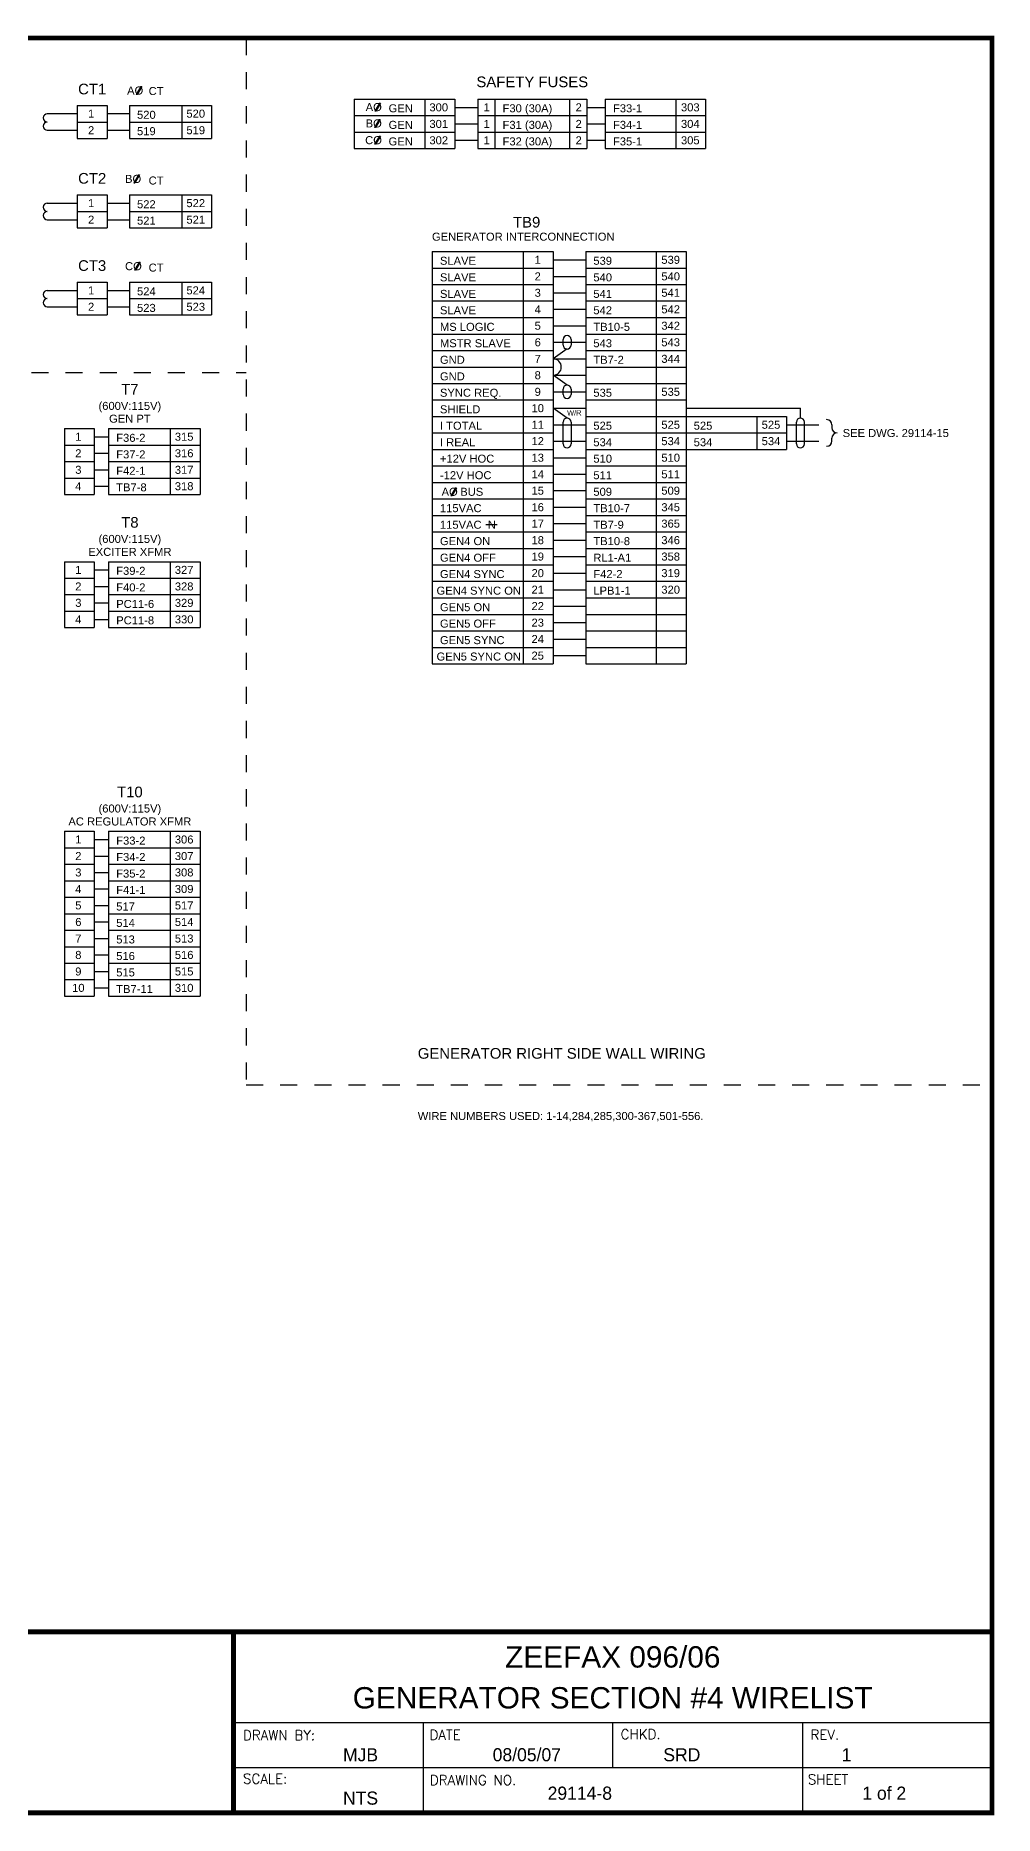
# Model space of a CAD drawing. Extents: x 1.2 to 17.9, y -2.5 to 7.9.
# Drawn here: x 12.25 to 17.87, y -2.49 to 7.93 of the extents above; entities that cross this region are included whole.
import ezdxf
from ezdxf.enums import TextEntityAlignment as Align

# ---------------------------------------------------------------- set-up
doc = ezdxf.new("R2010")
doc.units = 0
doc.header["$MEASUREMENT"] = 0
doc.linetypes.add('DASHED2', pattern=[0.375, 0.25, -0.125])
doc.layers.get('0').update_dxf_attribs({"linetype": 'CONTINUOUS'})
doc.layers.add('DRAWING', color=7, linetype='CONTINUOUS')
doc.styles.add('A1', font='A1.shx')
doc.styles.add('ROMAND', font='ROMAND.shx')
doc.styles.get("Standard").update_dxf_attribs({"font": 'ARIAL.TTF'})

# ---------------------------------------------------------------- blocks, each defined once
blk = doc.blocks.new('A_phase')
h = blk.add_hatch(color=256)
h.paths.add_polyline_path([(0.1, -0.033), (0.108, -0.033), (0.145, 0.031), (0.137, 0.031)], flags=16)
h.paths.add_polyline_path([(0.01, -0.05), (0.165, -0.05), (0.165, 0.047), (0.01, 0.047)], flags=9)
for p, q in [((0.137, 0.031), (0.1, -0.033)), ((0.145, 0.031), (0.108, -0.033)), ((0.137, 0.031), (0.145, 0.031)), ((0.108, -0.033), (0.1, -0.033))]:
    blk.add_line(p, q)
blk.add_text('AO', height=0.0625).set_placement((0.029, -0.032))
blk = doc.blocks.new('B_phase')
h = blk.add_hatch(color=256)
h.paths.add_polyline_path([(0.094, -0.031), (0.101, -0.031), (0.139, 0.033), (0.131, 0.033)], flags=16)
h.paths.add_polyline_path([(0.01, -0.048), (0.158, -0.048), (0.158, 0.049), (0.01, 0.049)], flags=9)
for p, q in [((0.131, 0.033), (0.094, -0.031)), ((0.139, 0.033), (0.101, -0.031)), ((0.131, 0.033), (0.139, 0.033)), ((0.101, -0.031), (0.094, -0.031))]:
    blk.add_line(p, q)
blk.add_text('BO', height=0.0625).set_placement((0.025, -0.03))
blk = doc.blocks.new('C_phase')
h = blk.add_hatch(color=256)
h.paths.add_polyline_path([(0.099, -0.026), (0.107, -0.026), (0.144, 0.038), (0.136, 0.038)], flags=16)
h.paths.add_polyline_path([(0.013, -0.043), (0.168, -0.043), (0.168, 0.054), (0.013, 0.054)], flags=9)
for p, q in [((0.136, 0.038), (0.099, -0.026)), ((0.144, 0.038), (0.107, -0.026)), ((0.136, 0.038), (0.144, 0.038)), ((0.107, -0.026), (0.099, -0.026))]:
    blk.add_line(p, q)
blk.add_text('CO', height=0.0625).set_placement((0.025, -0.025))

msp = doc.modelspace()

# ---------------------------------------------------------------- linework, layer by layer
at = {"color": 7}
for p, q in [((13.408, -1.946), (17.853, -1.946)), ((14.519, -1.946), (14.519, -2.476)), ((15.63, -1.946), (15.63, -2.211)), ((16.742, -1.946), (16.742, -2.476)), ((13.408, -2.211), (17.853, -2.211))]:
    msp.add_line(p, q, dxfattribs=at)
at = {"color": 7, "const_width": 0.0288}
msp.add_lwpolyline([(17.853, -2.476), (17.853, 7.919), (1.221, 7.919), (1.221, -2.476)], close=True, dxfattribs=at)
for points in [[(1.221, -1.416), (17.853, -1.416)], [(13.408, -2.476), (13.408, -1.416)]]:
    msp.add_lwpolyline(points, dxfattribs=at)
at = {"layer": 'DRAWING', "color": 7, "linetype": 'DASHED2', "ltscale": 0.25}
for p, q in [((13.482, 7.919), (13.482, 1.788)), ((8.424, 5.96), (13.482, 5.96)), ((13.482, 1.788), (17.853, 1.788))]:
    msp.add_line(p, q, dxfattribs=at)
at = {"layer": 'DRAWING', "color": 7}
for p, q in [((12.493, 7.524), (12.667, 7.524)), ((12.493, 7.524), (12.493, 7.331)), ((12.667, 7.524), (12.667, 7.331)), ((12.798, 7.524), (13.28, 7.524)), ((12.798, 7.524), (12.798, 7.331)), ((13.106, 7.524), (13.106, 7.331)), ((13.28, 7.524), (13.28, 7.331)), ((14.116, 7.561), (14.705, 7.561)), ((14.116, 7.561), (14.116, 7.271)), ((14.53, 7.561), (14.53, 7.271)), ((14.705, 7.561), (14.705, 7.271)), ((14.705, 7.513), (14.84, 7.513)), ((14.84, 7.561), (14.84, 7.271)), ((14.84, 7.561), (15.479, 7.561)), ((14.94, 7.561), (14.94, 7.271)), ((15.378, 7.561), (15.378, 7.271)), ((15.479, 7.561), (15.479, 7.271)), ((15.479, 7.513), (15.587, 7.513)), ((15.587, 7.561), (15.587, 7.271)), ((15.587, 7.561), (16.175, 7.561)), ((16.001, 7.561), (16.001, 7.271)), ((16.175, 7.561), (16.175, 7.271)), ((12.317, 7.476), (12.493, 7.476)), ((12.493, 7.427), (12.667, 7.427)), ((12.667, 7.476), (12.798, 7.476)), ((12.798, 7.427), (13.28, 7.427)), ((14.116, 7.465), (14.705, 7.465)), ((14.705, 7.416), (14.84, 7.416)), ((14.84, 7.465), (15.479, 7.465)), ((15.479, 7.416), (15.587, 7.416)), ((15.587, 7.465), (16.175, 7.465)), ((12.317, 7.379), (12.493, 7.379)), ((12.493, 7.331), (12.667, 7.331)), ((12.667, 7.379), (12.798, 7.379)), ((12.798, 7.331), (13.28, 7.331)), ((14.116, 7.368), (14.705, 7.368)), ((14.705, 7.32), (14.84, 7.32)), ((14.84, 7.368), (15.479, 7.368)), ((15.479, 7.32), (15.587, 7.32)), ((15.587, 7.368), (16.175, 7.368)), ((14.116, 7.271), (14.705, 7.271)), ((14.84, 7.271), (15.479, 7.271)), ((15.587, 7.271), (16.175, 7.271)), ((12.493, 7), (12.493, 6.807)), ((12.493, 7), (12.667, 7)), ((12.667, 7), (12.667, 6.807)), ((12.798, 7), (12.798, 6.807)), ((12.798, 7), (13.28, 7)), ((13.106, 7), (13.106, 6.807)), ((13.28, 7), (13.28, 6.807)), ((12.317, 6.952), (12.493, 6.952)), ((12.493, 6.903), (12.667, 6.903)), ((12.667, 6.952), (12.798, 6.952)), ((12.798, 6.903), (13.28, 6.903)), ((12.317, 6.855), (12.493, 6.855)), ((12.493, 6.807), (12.667, 6.807)), ((12.667, 6.855), (12.798, 6.855)), ((12.798, 6.807), (13.28, 6.807)), ((14.572, 6.668), (15.281, 6.668)), ((14.572, 6.668), (14.572, 4.254)), ((14.572, 6.572), (15.281, 6.572)), ((15.106, 6.668), (15.106, 4.254)), ((15.281, 6.668), (15.281, 4.254)), ((15.281, 6.62), (15.472, 6.62)), ((15.472, 6.668), (16.06, 6.668)), ((15.472, 6.668), (15.472, 4.254)), ((15.472, 6.572), (16.06, 6.572)), ((15.885, 6.668), (15.885, 4.254)), ((16.06, 6.668), (16.06, 4.254)), ((12.493, 6.49), (12.493, 6.297)), ((12.493, 6.49), (12.667, 6.49)), ((12.667, 6.49), (12.667, 6.297)), ((12.798, 6.49), (12.798, 6.297)), ((12.798, 6.49), (13.28, 6.49)), ((13.106, 6.49), (13.106, 6.297)), ((13.28, 6.49), (13.28, 6.297)), ((14.572, 6.475), (15.281, 6.475)), ((15.281, 6.523), (15.472, 6.523)), ((15.472, 6.475), (16.06, 6.475)), ((12.317, 6.441), (12.493, 6.441)), ((12.493, 6.393), (12.667, 6.393)), ((12.667, 6.441), (12.798, 6.441)), ((12.798, 6.393), (13.28, 6.393)), ((14.572, 6.379), (15.281, 6.379)), ((15.281, 6.427), (15.472, 6.427)), ((15.472, 6.379), (16.06, 6.379)), ((12.317, 6.345), (12.493, 6.345)), ((12.493, 6.297), (12.667, 6.297)), ((12.667, 6.345), (12.798, 6.345)), ((12.798, 6.297), (13.28, 6.297)), ((14.572, 6.282), (15.281, 6.282)), ((15.281, 6.33), (15.472, 6.33)), ((15.472, 6.282), (16.06, 6.282)), ((14.572, 6.185), (15.281, 6.185)), ((15.281, 6.234), (15.472, 6.234)), ((15.339, 6.153), (15.339, 6.121)), ((15.386, 6.153), (15.386, 6.121)), ((15.472, 6.185), (16.06, 6.185)), ((14.572, 6.089), (15.281, 6.089)), ((15.281, 6.137), (15.472, 6.137)), ((15.363, 6.098), (15.281, 6.04)), ((15.472, 6.089), (16.06, 6.089)), ((14.572, 5.992), (15.281, 5.992)), ((15.281, 6.04), (15.472, 6.04)), ((15.281, 5.944), (15.472, 5.944)), ((15.363, 5.886), (15.281, 5.944)), ((15.472, 5.992), (16.06, 5.992)), ((14.572, 5.896), (15.281, 5.896)), ((15.281, 5.847), (15.472, 5.847)), ((15.339, 5.863), (15.339, 5.832)), ((15.386, 5.863), (15.386, 5.832)), ((15.472, 5.896), (16.06, 5.896)), ((14.572, 5.799), (15.281, 5.799)), ((15.281, 5.751), (15.472, 5.751)), ((15.363, 5.693), (15.281, 5.751)), ((15.472, 5.799), (16.06, 5.799)), ((16.06, 5.751), (16.73, 5.751)), ((16.73, 5.693), (16.73, 5.751)), ((12.417, 5.632), (12.417, 5.245)), ((12.417, 5.632), (12.592, 5.632)), ((12.592, 5.632), (12.592, 5.245)), ((12.676, 5.632), (12.676, 5.245)), ((12.676, 5.632), (13.212, 5.632)), ((13.037, 5.632), (13.037, 5.245)), ((13.212, 5.632), (13.212, 5.245)), ((14.572, 5.702), (15.281, 5.702)), ((15.281, 5.654), (15.472, 5.654)), ((15.339, 5.67), (15.339, 5.542)), ((15.386, 5.67), (15.386, 5.542)), ((15.472, 5.702), (16.649, 5.702)), ((16.474, 5.702), (16.474, 5.509)), ((16.649, 5.702), (16.649, 5.509)), ((16.649, 5.654), (16.839, 5.654)), ((16.706, 5.67), (16.706, 5.542)), ((16.753, 5.67), (16.753, 5.542)), ((16.884, 5.684), (16.884, 5.684)), ((16.915, 5.653), (16.915, 5.637)), ((12.417, 5.535), (12.592, 5.535)), ((12.592, 5.584), (12.676, 5.584)), ((12.676, 5.535), (13.212, 5.535)), ((14.572, 5.606), (15.281, 5.606)), ((15.281, 5.558), (15.472, 5.558)), ((15.472, 5.606), (16.649, 5.606)), ((16.649, 5.558), (16.839, 5.558)), ((16.884, 5.527), (16.884, 5.527)), ((16.915, 5.559), (16.915, 5.575)), ((16.946, 5.606), (16.946, 5.606)), ((16.946, 5.606), (16.946, 5.606)), ((12.417, 5.439), (12.592, 5.439)), ((12.592, 5.487), (12.676, 5.487)), ((12.676, 5.439), (13.212, 5.439)), ((14.572, 5.509), (15.281, 5.509)), ((15.281, 5.461), (15.472, 5.461)), ((15.472, 5.509), (16.649, 5.509)), ((12.417, 5.342), (12.592, 5.342)), ((12.592, 5.39), (12.676, 5.39)), ((12.676, 5.342), (13.212, 5.342)), ((14.572, 5.413), (15.281, 5.413)), ((15.281, 5.364), (15.472, 5.364)), ((15.472, 5.413), (16.06, 5.413)), ((12.417, 5.245), (12.592, 5.245)), ((12.592, 5.294), (12.676, 5.294)), ((12.676, 5.245), (13.212, 5.245)), ((14.572, 5.316), (15.281, 5.316)), ((14.572, 5.22), (15.281, 5.22)), ((15.281, 5.268), (15.472, 5.268)), ((15.472, 5.316), (16.06, 5.316)), ((15.472, 5.22), (16.06, 5.22)), ((14.572, 5.123), (15.281, 5.123)), ((15.281, 5.171), (15.472, 5.171)), ((15.472, 5.123), (16.06, 5.123)), ((14.572, 5.026), (15.281, 5.026)), ((14.886, 5.069), (14.954, 5.069)), ((15.281, 5.075), (15.472, 5.075)), ((15.472, 5.026), (16.06, 5.026)), ((14.572, 4.93), (15.281, 4.93)), ((15.281, 4.978), (15.472, 4.978)), ((15.472, 4.93), (16.06, 4.93)), ((12.417, 4.852), (12.417, 4.466)), ((12.417, 4.852), (12.592, 4.852)), ((12.592, 4.852), (12.592, 4.466)), ((12.592, 4.804), (12.676, 4.804)), ((12.676, 4.852), (12.676, 4.466)), ((12.676, 4.852), (13.212, 4.852)), ((13.037, 4.852), (13.037, 4.466)), ((13.212, 4.852), (13.212, 4.466)), ((14.572, 4.833), (15.281, 4.833)), ((15.281, 4.882), (15.472, 4.882)), ((15.472, 4.833), (16.06, 4.833)), ((12.417, 4.756), (12.592, 4.756)), ((12.592, 4.707), (12.676, 4.707)), ((12.676, 4.756), (13.212, 4.756)), ((14.572, 4.737), (15.281, 4.737)), ((15.281, 4.785), (15.472, 4.785)), ((15.472, 4.737), (16.06, 4.737)), ((12.417, 4.659), (12.592, 4.659)), ((12.592, 4.611), (12.676, 4.611)), ((12.676, 4.659), (13.212, 4.659)), ((14.572, 4.64), (15.281, 4.64)), ((15.281, 4.688), (15.472, 4.688)), ((15.281, 4.592), (15.472, 4.592)), ((15.472, 4.64), (16.06, 4.64)), ((12.417, 4.563), (12.592, 4.563)), ((12.592, 4.514), (12.676, 4.514)), ((12.676, 4.563), (13.212, 4.563)), ((14.572, 4.543), (15.281, 4.543)), ((15.281, 4.495), (15.472, 4.495)), ((15.472, 4.543), (16.06, 4.543)), ((12.417, 4.466), (12.592, 4.466)), ((12.676, 4.466), (13.212, 4.466)), ((14.572, 4.447), (15.281, 4.447)), ((15.281, 4.399), (15.472, 4.399)), ((15.472, 4.447), (16.06, 4.447)), ((14.572, 4.35), (15.281, 4.35)), ((15.281, 4.302), (15.472, 4.302)), ((15.472, 4.35), (16.06, 4.35)), ((14.572, 4.254), (15.281, 4.254)), ((15.472, 4.254), (16.06, 4.254)), ((12.417, 3.273), (12.417, 2.307)), ((12.417, 3.273), (12.592, 3.273)), ((12.592, 3.273), (12.592, 2.307)), ((12.676, 3.273), (12.676, 2.307)), ((12.676, 3.273), (13.212, 3.273)), ((13.037, 3.273), (13.037, 2.307)), ((13.212, 3.273), (13.212, 2.307)), ((12.417, 3.177), (12.592, 3.177)), ((12.592, 3.225), (12.676, 3.225)), ((12.592, 3.128), (12.676, 3.128)), ((12.676, 3.177), (13.212, 3.177)), ((12.417, 3.08), (12.592, 3.08)), ((12.592, 3.032), (12.676, 3.032)), ((12.676, 3.08), (13.212, 3.08)), ((12.417, 2.983), (12.592, 2.983)), ((12.592, 2.935), (12.676, 2.935)), ((12.676, 2.983), (13.212, 2.983)), ((12.417, 2.887), (12.592, 2.887)), ((12.592, 2.839), (12.676, 2.839)), ((12.676, 2.887), (13.212, 2.887)), ((12.417, 2.79), (12.592, 2.79)), ((12.592, 2.742), (12.676, 2.742)), ((12.676, 2.79), (13.212, 2.79)), ((12.417, 2.694), (12.592, 2.694)), ((12.592, 2.645), (12.676, 2.645)), ((12.676, 2.694), (13.212, 2.694)), ((12.417, 2.597), (12.592, 2.597)), ((12.592, 2.549), (12.676, 2.549)), ((12.676, 2.597), (13.212, 2.597)), ((12.417, 2.5), (12.592, 2.5)), ((12.417, 2.404), (12.592, 2.404)), ((12.592, 2.452), (12.676, 2.452)), ((12.676, 2.5), (13.212, 2.5)), ((12.676, 2.404), (13.212, 2.404)), ((12.417, 2.307), (12.592, 2.307)), ((12.592, 2.356), (12.676, 2.356)), ((12.676, 2.307), (13.212, 2.307))]:
    msp.add_line(p, q, dxfattribs=at)
for centre, radius, start, end in [((12.317, 7.451), 0.0241, 90, 270), ((12.317, 7.403), 0.0241, 90, 270), ((12.317, 6.928), 0.0241, 90, 270), ((12.317, 6.879), 0.0241, 90, 270), ((12.317, 6.417), 0.0241, 90, 270), ((12.317, 6.369), 0.0241, 90, 270), ((15.363, 6.153), 0.0234, 0, 180), ((15.363, 6.121), 0.0234, 180, 0), ((15.281, 5.992), 0.0483, 270, 90), ((15.363, 5.863), 0.0234, 0, 180), ((15.363, 5.832), 0.0234, 180, 0), ((15.363, 5.67), 0.0234, 0, 180), ((16.73, 5.67), 0.0234, 0, 180), ((16.884, 5.653), 0.0312, 360, 90), ((16.946, 5.637), 0.0312, 180, 270), ((15.363, 5.542), 0.0234, 180, 0), ((16.73, 5.542), 0.0234, 180, 0), ((16.884, 5.559), 0.0312, 270, 0), ((16.946, 5.575), 0.0312, 90, 180)]:
    msp.add_arc(centre, radius, start, end, dxfattribs=at)

# ---------------------------------------------------------------- block references
at = {"layer": 'DRAWING', "color": 7, "xscale": 0.75, "yscale": 0.75, "zscale": 0.75}
for name, p in [('A_phase', (12.763, 7.612)), ('A_phase', (14.161, 7.515)), ('B_phase', (14.164, 7.418)), ('C_phase', (14.161, 7.316)), ('B_phase', (12.754, 7.093)), ('C_phase', (12.754, 6.578)), ('A_phase', (14.606, 5.262))]:
    msp.add_blockref(name, p, dxfattribs=at)

# ---------------------------------------------------------------- texts
at = {"color": 7}
for s, height, style, p in [('DRAWN BY:', 0.0576, 'ROMAND', (13.464, -2.05)), ('DATE', 0.0576, 'ROMAND', (14.557, -2.048)), ('CHKD.', 0.0576, 'ROMAND', (15.677, -2.044)), ('REV.', 0.0576, 'ROMAND', (16.79, -2.047)), ('MJB', 0.0769, 'A1', (14.05, -2.174)), ('08/05/07', 0.0769, 'A1', (14.927, -2.174)), ('SRD', 0.0769, 'A1', (15.927, -2.174)), ('1', 0.0769, 'A1', (16.972, -2.174)), ('SCALE:', 0.0576, 'ROMAND', (13.464, -2.305)), ('DRAWING NO.', 0.05763, 'ROMAND', (14.559, -2.313)), ('SHEET', 0.0576, 'ROMAND', (16.774, -2.309)), ('NTS', 0.0769, 'A1', (14.05, -2.428)), ('29114-8', 0.0769, 'A1', (15.249, -2.399)), ('1 of 2', 0.0769, 'A1', (17.093, -2.399))]:
    msp.add_text(s, height=height, dxfattribs=dict(at, style=style)).set_placement(p)
at = {"layer": 'DRAWING', "color": 7}
for s, height, p in [('CT1', 0.0625, (12.58, 7.589)), ('SAFETY FUSES', 0.0625, (15.159, 7.631)), ('CT2', 0.0625, (12.58, 7.066)), ('GENERATOR INTERCONNECTION', 0.04688, (15.106, 6.732)), ('CT3', 0.0625, (12.58, 6.555)), ('T7', 0.0625, (12.801, 5.831)), ('(600V:115V)', 0.04688, (12.801, 5.741)), ('GEN PT', 0.0469, (12.801, 5.666)), ('T8', 0.0625, (12.801, 5.051)), ('(600V:115V)', 0.04688, (12.801, 4.962)), ('EXCITER XFMR', 0.04688, (12.801, 4.886)), ('T10', 0.0625, (12.801, 3.472)), ('AC REGULATOR XFMR', 0.04688, (12.801, 3.307)), ('(600V:115V)', 0.04688, (12.801, 3.383)), ('GENERATOR RIGHT SIDE WALL WIRING', 0.0625, (15.332, 1.941))]:
    msp.add_text(s, height=height, dxfattribs=at).set_placement(p, align=Align.CENTER)
for s, height, p in [('CT', 0.0469, (12.911, 7.585)), ('GEN', 0.0469, (14.317, 7.484)), ('F30 (30A)', 0.0469, (14.985, 7.484)), ('F33-1', 0.0469, (15.632, 7.484)), ('520', 0.0469, (12.843, 7.446)), ('GEN', 0.0469, (14.317, 7.387)), ('F31 (30A)', 0.0469, (14.985, 7.387)), ('F34-1', 0.0469, (15.632, 7.387)), ('519', 0.0469, (12.843, 7.35)), ('GEN', 0.0469, (14.317, 7.29)), ('F32 (30A)', 0.0469, (14.985, 7.29)), ('F35-1', 0.0469, (15.632, 7.29)), ('CT', 0.0469, (12.911, 7.061)), ('522', 0.0469, (12.843, 6.922)), ('521', 0.0469, (12.843, 6.826)), ('TB9', 0.0625, (15.046, 6.809)), ('CT', 0.0469, (12.911, 6.551)), ('SLAVE', 0.0469, (14.618, 6.591)), ('539', 0.0469, (15.517, 6.591)), ('SLAVE', 0.0469, (14.618, 6.494)), ('540', 0.0469, (15.517, 6.494)), ('524', 0.0469, (12.843, 6.412)), ('523', 0.0469, (12.843, 6.315)), ('SLAVE', 0.0469, (14.618, 6.397)), ('541', 0.0469, (15.517, 6.397)), ('SLAVE', 0.0469, (14.618, 6.301)), ('542', 0.0469, (15.517, 6.301)), ('MS LOGIC', 0.0469, (14.618, 6.204)), ('MSTR SLAVE', 0.0469, (14.618, 6.108)), ('TB10-5', 0.0469, (15.517, 6.204)), ('543', 0.0469, (15.517, 6.108)), ('GND', 0.0469, (14.618, 6.011)), ('TB7-2', 0.0469, (15.517, 6.011)), ('GND', 0.0469, (14.618, 5.914)), ('SYNC REQ.', 0.0469, (14.618, 5.818)), ('535', 0.0469, (15.517, 5.818)), ('SHIELD', 0.0469, (14.618, 5.721)), ('W/R', 0.0312, (15.363, 5.708)), ('I TOTAL', 0.0469, (14.618, 5.625)), ('525', 0.0469, (15.517, 5.625)), ('525', 0.0469, (16.105, 5.625)), ('SEE DWG. 29114-15', 0.04688, (16.978, 5.582)), ('F36-2', 0.0469, (12.721, 5.554)), ('I REAL', 0.0469, (14.618, 5.528)), ('534', 0.0469, (15.517, 5.528)), ('534', 0.0469, (16.105, 5.528)), ('F37-2', 0.0469, (12.721, 5.457)), ('+12V HOC', 0.0469, (14.618, 5.432)), ('510', 0.0469, (15.517, 5.432)), ('F42-1', 0.0469, (12.721, 5.361)), ('-12V HOC', 0.0469, (14.618, 5.335)), ('511', 0.0469, (15.517, 5.335)), ('TB7-8', 0.0469, (12.721, 5.264)), ('BUS', 0.0469, (14.737, 5.238)), ('509', 0.0469, (15.517, 5.238)), ('115VAC', 0.0469, (14.618, 5.142)), ('TB10-7', 0.0469, (15.517, 5.142)), ('115VAC  N', 0.0469, (14.618, 5.045)), ('TB7-9', 0.0469, (15.517, 5.045)), ('GEN4 ON', 0.0469, (14.618, 4.949)), ('GEN4 OFF', 0.0469, (14.618, 4.852)), ('TB10-8', 0.0469, (15.517, 4.949)), ('F39-2', 0.0469, (12.721, 4.775)), ('GEN4 SYNC', 0.0469, (14.618, 4.756)), ('RL1-A1', 0.0469, (15.517, 4.852)), ('F42-2', 0.0469, (15.517, 4.756)), ('F40-2', 0.0469, (12.721, 4.678)), ('GEN4 SYNC ON', 0.04688, (14.598, 4.659)), ('LPB1-1', 0.0469, (15.517, 4.659)), ('PC11-6', 0.0469, (12.721, 4.581)), ('GEN5 ON', 0.0469, (14.618, 4.562)), ('PC11-8', 0.0469, (12.721, 4.485)), ('GEN5 OFF', 0.0469, (14.618, 4.466)), ('GEN5 SYNC', 0.0469, (14.618, 4.369)), ('GEN5 SYNC ON', 0.04688, (14.598, 4.273)), ('F33-2', 0.0469, (12.721, 3.195)), ('F34-2', 0.0469, (12.721, 3.099)), ('F35-2', 0.0469, (12.721, 3.002)), ('F41-1', 0.0469, (12.721, 2.906)), ('517', 0.0469, (12.721, 2.809)), ('514', 0.0469, (12.721, 2.713)), ('513', 0.0469, (12.721, 2.616)), ('516', 0.0469, (12.721, 2.519)), ('515', 0.0469, (12.721, 2.423)), ('TB7-11', 0.0469, (12.721, 2.326)), ('WIRE NUMBERS USED: 1-14,284,285,300-367,501-556.', 0.04688, (14.488, 1.582))]:
    msp.add_text(s, height=height, dxfattribs=at).set_placement(p)
for s, p in [('300', (14.611, 7.513)), ('1', (14.892, 7.513)), ('2', (15.431, 7.513)), ('303', (16.085, 7.513)), ('2', (12.574, 7.379)), ('1', (12.574, 7.476)), ('520', (13.187, 7.476)), ('519', (13.187, 7.379)), ('301', (14.611, 7.416)), ('1', (14.892, 7.416)), ('2', (15.431, 7.416)), ('304', (16.085, 7.416)), ('302', (14.611, 7.32)), ('1', (14.892, 7.32)), ('2', (15.431, 7.32)), ('305', (16.085, 7.32)), ('1', (12.574, 6.952)), ('522', (13.187, 6.952)), ('2', (12.574, 6.855)), ('521', (13.187, 6.855)), ('1', (15.191, 6.62)), ('539', (15.97, 6.62)), ('1', (12.574, 6.441)), ('524', (13.187, 6.441)), ('2', (15.191, 6.523)), ('540', (15.97, 6.523)), ('2', (12.574, 6.345)), ('523', (13.187, 6.345)), ('3', (15.191, 6.427)), ('541', (15.97, 6.427)), ('4', (15.191, 6.33)), ('5', (15.191, 6.234)), ('542', (15.97, 6.33)), ('342', (15.97, 6.234)), ('6', (15.191, 6.137)), ('543', (15.97, 6.137)), ('7', (15.191, 6.04)), ('344', (15.97, 6.04)), ('8', (15.191, 5.944)), ('9', (15.191, 5.847)), ('535', (15.97, 5.847)), ('10', (15.191, 5.751)), ('11', (15.191, 5.654)), ('525', (15.97, 5.654)), ('525', (16.558, 5.654)), ('1', (12.499, 5.584)), ('315', (13.119, 5.584)), ('12', (15.191, 5.558)), ('534', (15.97, 5.558)), ('534', (16.558, 5.558)), ('2', (12.499, 5.487)), ('316', (13.119, 5.487)), ('13', (15.191, 5.461)), ('510', (15.97, 5.461)), ('4', (12.499, 5.294)), ('3', (12.499, 5.39)), ('317', (13.119, 5.39)), ('318', (13.119, 5.294)), ('14', (15.191, 5.364)), ('511', (15.97, 5.364)), ('15', (15.191, 5.268)), ('509', (15.97, 5.268)), ('16', (15.191, 5.171)), ('345', (15.97, 5.171)), ('17', (15.191, 5.075)), ('365', (15.97, 5.075)), ('18', (15.191, 4.978)), ('19', (15.191, 4.882)), ('346', (15.97, 4.978)), ('358', (15.97, 4.882)), ('1', (12.499, 4.804)), ('327', (13.119, 4.804)), ('20', (15.191, 4.785)), ('319', (15.97, 4.785)), ('2', (12.499, 4.707)), ('328', (13.119, 4.707)), ('21', (15.191, 4.688)), ('320', (15.97, 4.688)), ('3', (12.499, 4.611)), ('329', (13.119, 4.611)), ('22', (15.191, 4.592)), ('4', (12.499, 4.514)), ('330', (13.119, 4.514)), ('23', (15.191, 4.495)), ('24', (15.191, 4.399)), ('25', (15.191, 4.302)), ('1', (12.499, 3.225)), ('306', (13.119, 3.225)), ('2', (12.499, 3.128)), ('307', (13.119, 3.128)), ('3', (12.499, 3.032)), ('308', (13.119, 3.032)), ('4', (12.499, 2.935)), ('309', (13.119, 2.935)), ('5', (12.499, 2.839)), ('517', (13.119, 2.839)), ('6', (12.499, 2.742)), ('514', (13.119, 2.742)), ('7', (12.499, 2.645)), ('513', (13.119, 2.645)), ('8', (12.499, 2.549)), ('516', (13.119, 2.549)), ('9', (12.499, 2.452)), ('515', (13.119, 2.452)), ('10', (12.499, 2.356)), ('310', (13.119, 2.356))]:
    msp.add_text(s, height=0.0469, dxfattribs=at).set_placement(p, align=Align.MIDDLE_CENTER)
at = {"layer": 'DRAWING', "color": 7, "linetype": 'ByBlock'}
msp.add_text('ZEEFAX 096/06', height=0.125, dxfattribs=at).set_placement((15.631, -1.625), align=Align.CENTER)
msp.add_text('GENERATOR SECTION #4 WIRELIST', height=0.125, dxfattribs=at).set_placement((15.63, -1.802), align=Align.MIDDLE_CENTER)

doc.saveas('drawing.dxf')
